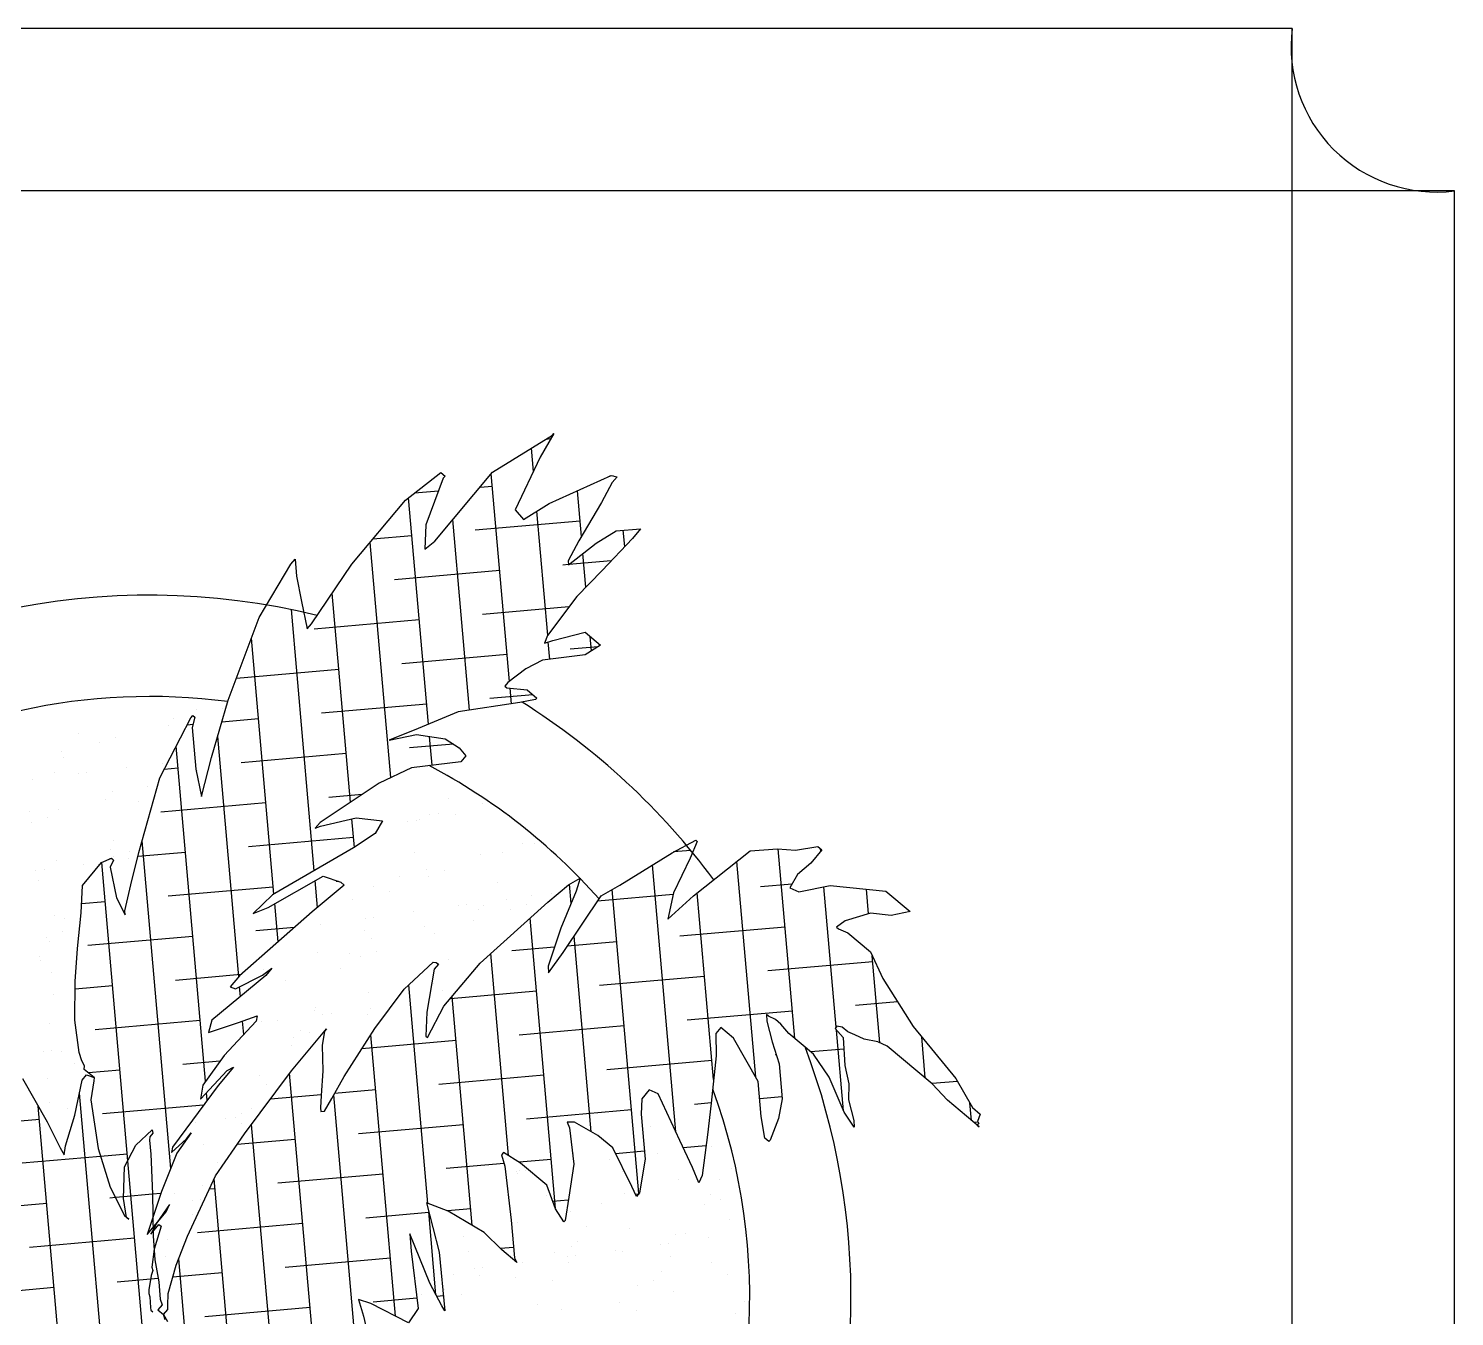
# Model space of a CAD drawing. Header units: inches. Extents: x 50.27 to 53.33, y 56.39 to 58.73.
# Drawn here: x 51.9756 to 52.305, y 57.2917 to 57.5891 of the extents above; entities that cross this region are included whole.
import ezdxf

# ---------------------------------------------------------------- set-up
doc = ezdxf.new("R2010")
doc.units = ezdxf.units.IN
doc.header["$MEASUREMENT"] = 0

msp = doc.modelspace()

# ---------------------------------------------------------------- linework, layer by layer
for p, q in [((52.26753835489839, 57.58907714153409), (51.74253835487511, 57.58907714153409)), ((52.26753835489839, 56.98907714155737), (52.26753835489839, 57.58907714153409)), ((52.30503835487511, 57.55157714155737), (51.70503835489839, 57.55157714155737)), ((52.3050383548169, 57.02657714153409), (52.30503835487511, 57.55157714155737))]:
    msp.add_line(p, q)
at = {"color": 252}
for p, q in [((52.08280808961686, 57.48661235919471), (52.09665647392129, 57.49519690146369)), ((52.0969407261004, 57.49553566249156), (52.09378837462219, 57.49009892752096)), ((52.09622877551132, 57.49430778968238), (52.09505676861662, 57.49420525236545)), ((52.09665647392129, 57.49519690146369), (52.0969407261004, 57.49553566249156)), ((52.09378837462219, 57.49009892752096), (52.08800264095521, 57.47792408117752)), ((52.09222237747869, 57.48680361949377), (52.09175394319485, 57.49215784785852)), ((52.06266958123391, 57.480130805583), (52.07086173922985, 57.48653414831395)), ((52.06944823742967, 57.47069059069187), (52.08280808961686, 57.48661235919471)), ((52.07086173922985, 57.48653414831395), (52.07180708671044, 57.48574091341968)), ((52.07138070847074, 57.48523277185362), (52.06737074095511, 57.47445426759325)), ((52.07180708671044, 57.48574091341968), (52.07138070847074, 57.48523277185362)), ((52.08273813801949, 57.48334026842204), (52.07985051586039, 57.48308763421855)), ((52.0866791607281, 57.43829417273352), (52.08248550199278, 57.4862279114179)), ((52.09588172961378, 57.47939464176474), (52.11017721005905, 57.4858722030485)), ((52.11041192701416, 57.48423206555103), (52.1079702060614, 57.47964223318374)), ((52.110621897188, 57.48577978124578), (52.1098180311719, 57.48570945208238)), ((52.11017721005905, 57.4858722030485), (52.1115489357307, 57.48558710966236)), ((52.1115489357307, 57.48558710966236), (52.11041192701416, 57.48423206555103)), ((52.05030461175124, 57.46539470071124), (52.06266958123391, 57.480130805583)), ((52.0679672485943, 57.42843489881662), (52.06339484566652, 57.48069770343025)), ((52.07027083844173, 57.48224952104417), (52.0647637721182, 57.48176771517157)), ((52.10332527430469, 57.47176563220532), (52.10239944194765, 57.48234794447009)), ((52.08800264095521, 57.47792408117752), (52.08996358888626, 57.47570138729574)), ((52.08996358888626, 57.47570138729574), (52.09588172961378, 57.47939464176474)), ((52.0955306061677, 57.44899039254912), (52.09302647013362, 57.47761279839185)), ((52.1079702060614, 57.47964223318374), (52.10273225874494, 57.47076003143789)), ((52.06737074095511, 57.47445426759325), (52.0671279245876, 57.46888526135618)), ((52.07747265029698, 57.43165636434182), (52.07362237831006, 57.47566517453194)), ((52.10301370312399, 57.47532690709923), (52.07873145735803, 57.47320248586968)), ((52.11132197782231, 57.47307749461899), (52.11695262649769, 57.47354833069656)), ((52.11331443971449, 57.46945765325663), (52.11298557405885, 57.47321660490124)), ((52.11695262649769, 57.47354833069656), (52.11510498742027, 57.47134638394269)), ((52.05925978765535, 57.4160929286285), (52.05450815604451, 57.47040432646295)), ((52.06416210989829, 57.47192783313201), (52.05512294490319, 57.47113700866723)), ((52.0671279245876, 57.46888526135618), (52.06944823742967, 57.47069059069187)), ((52.10273225874494, 57.47076003143789), (52.10029053779212, 57.4661701990706)), ((52.10033683320108, 57.46526544018363), (52.10675322505509, 57.47027244072498)), ((52.10675322505509, 57.47027244072498), (52.11132197782231, 57.47307749461899)), ((52.11510498742027, 57.47134638394269), (52.1080945137096, 57.4639514975747)), ((52.104346151225, 57.4600969556121), (52.10366663717787, 57.46786383671142)), ((52.02888210898448, 57.45306323623433), (52.03620565209059, 57.46539090469739)), ((52.03620565209059, 57.46539090469739), (52.03720053474652, 57.46657656827054)), ((52.03720053474652, 57.46657656827054), (52.037479927319, 57.46258984308267)), ((52.04094500786633, 57.45160046403757), (52.05030461175124, 57.46539470071124)), ((52.08443767500299, 57.46391447180926), (52.06015542923703, 57.46179005057976)), ((52.10033479415927, 57.46530528951811), (52.09900702246262, 57.46518912454698)), ((52.10029053779212, 57.4661701990706), (52.10033683320108, 57.46526544018363)), ((52.11019581017234, 57.46616801663012), (52.10039460523006, 57.46531052230884)), ((52.1080945137096, 57.4639514975747), (52.10222104864812, 57.45791165547334)), ((52.037479927319, 57.46258984308267), (52.0386088367205, 57.45673574357536)), ((52.04996942375817, 57.41041356973906), (52.04574687811217, 57.45867748732425)), ((52.10222104864812, 57.45791165547334), (52.09544529194113, 57.44887663166585)), ((52.04156693428607, 57.3945857597337), (52.03629130177112, 57.45488651530988)), ((52.0386088367205, 57.45673574357536), (52.03995012526835, 57.45041480041581)), ((52.1004323797797, 57.45552658373757), (52.08043099434158, 57.45377668925696)), ((52.02171655034013, 57.43396433955181), (52.02888210898448, 57.45306323623433)), ((52.03995012526835, 57.45041480041581), (52.04094500786633, 57.45160046403757)), ((52.06586164688198, 57.45250203651929), (52.041579401116, 57.4503776152898)), ((52.03225027370405, 57.3892069733275), (52.02708308831598, 57.44826817257163)), ((52.09544529194113, 57.44887663166585), (52.09478095693129, 57.447124970185)), ((52.09478095693129, 57.447124970185), (52.09674514461943, 57.4477859337641)), ((52.09601892324289, 57.44340890283902), (52.09566770315612, 57.44742336680062)), ((52.09674514461943, 57.4477859337641), (52.10415155956201, 57.44965311182747)), ((52.10415155956201, 57.44965311182747), (52.10769661240843, 57.44667848102316)), ((52.1056361697529, 57.4453519763666), (52.10534767758185, 57.44864945697051)), ((52.08613721198671, 57.44448867519642), (52.06185496622066, 57.44236425396699)), ((52.10419299543165, 57.44442286656957), (52.09430342366662, 57.44319610139675)), ((52.10715086602073, 57.44632713170367), (52.10070655944628, 57.44576332793415)), ((52.10769661240843, 57.44667848102316), (52.10419299543165, 57.44442286656957)), ((52.04728561876109, 57.44108960122932), (52.02361277791738, 57.43901849602204)), ((52.09044530126957, 57.4412379500387), (52.08634922237354, 57.43803627873584)), ((52.09430342366662, 57.44319610139675), (52.09044530126957, 57.4412379500387)), ((52.08634922237354, 57.43803627873584), (52.08563859195471, 57.4371893761419)), ((52.08563859195471, 57.4371893761419), (52.0861112656707, 57.4367927586658)), ((52.01786942673763, 57.42074009322036), (52.02171655034013, 57.43396433955181)), ((52.09210884286944, 57.43522388178545), (52.08213053132525, 57.43435089264418)), ((52.0861112656707, 57.4367927586658), (52.09077098942493, 57.43634646581799)), ((52.08713262140557, 57.43311109347238), (52.08681642624194, 57.43672522073095)), ((52.09273193745332, 57.43412377205212), (52.08911177181707, 57.43340914071538)), ((52.09077098942493, 57.43634646581799), (52.09301618957446, 57.43446253312865)), ((52.09301618957446, 57.43446253312865), (52.09273193745332, 57.43412377205212)), ((52.01310125369696, 57.42993651275489), (52.01352763193668, 57.43044465432101)), ((52.01352763193668, 57.43044465432101), (52.0140003057013, 57.43004803690283)), ((52.01448655355469, 57.43181589570972), (52.01448655355469, 57.43181589570972)), ((52.02031698661827, 57.43198490936024), (52.02031698661827, 57.43198490936024)), ((52.06756118386565, 57.43307623990651), (52.04327893809969, 57.43095181867702)), ((52.07482115092049, 57.43125706569592), (52.06559105466533, 57.42745647579764)), ((52.08911177181707, 57.43340914071538), (52.07482115092049, 57.43125706569592)), ((52.00589425913438, 57.41606786127235), (52.01310125369696, 57.42993651275489)), ((52.00790970641037, 57.42802173525811), (52.00790970641037, 57.42802173525811)), ((52.00896336846631, 57.42967060138287), (52.00896336846631, 57.42967060138287)), ((52.01357869317317, 57.42835338394198), (52.0122166386771, 57.4282342196145)), ((52.0140003057013, 57.43004803690283), (52.01340622388392, 57.42766015124081)), ((52.01340622388392, 57.42766015124081), (52.01419972608127, 57.41804656348356)), ((52.02870959064009, 57.42967716593935), (52.02025414424614, 57.42893741023485)), ((52.06559105466533, 57.42745647579764), (52.05886969268244, 57.42472583672188)), ((51.98717680380926, 57.42621341754702), (51.98717680380926, 57.42621341754702)), ((51.99185368636986, 57.42427593933976), (51.99185368636986, 57.42427593933976)), ((51.99556366782232, 57.42546122485916), (51.99556366782232, 57.42546122485916)), ((51.99557318247778, 57.42544869195788), (51.99557318247778, 57.42544869195788)), ((52.02413222707045, 57.37012796680099), (52.01928002189845, 57.42558892570091)), ((52.05886969268244, 57.42472583672188), (52.06521097189258, 57.42604357529601)), ((52.07375492451743, 57.42383087858227), (52.06355450320433, 57.42293845735421)), ((52.06521097189258, 57.42604357529601), (52.07185722108568, 57.42508495223078)), ((52.06879612455651, 57.41896080321632), (52.0682143619056, 57.42561038074425)), ((52.07185722108568, 57.42508495223078), (52.07509568398362, 57.42294485440831)), ((51.98318190495607, 57.42208249396671), (51.98318190495607, 57.42208249396671)), ((51.98374023551426, 57.42081908585962), (51.98374023551426, 57.42081908585962)), ((52.01645712777915, 57.34598604898437), (52.00968719537147, 57.4233667304903)), ((52.01554101462921, 57.41172562032395), (52.01786942673763, 57.42074009322036)), ((52.04898515574473, 57.42166380461654), (52.02470290997877, 57.41953938338705)), ((52.07509568398362, 57.42294485440831), (52.07658395825669, 57.42111877795404)), ((52.07658395825669, 57.42111877795404), (52.07544694954018, 57.4197637338427)), ((51.9815399936181, 57.41736539788903), (51.9815399936181, 57.41736539788903)), ((51.98897335532121, 57.41730721839164), (51.98897335532121, 57.41730721839164)), ((51.99809861382533, 57.41850858146481), (51.99809861382533, 57.41850858146481)), ((52.00654472804368, 57.41934972674912), (52.00654472804368, 57.41934972674912)), ((52.01013356251914, 57.41826473064933), (52.00688834403257, 57.41798081082115)), ((52.01419972608127, 57.41804656348356), (52.01554101462921, 57.41172562032395)), ((52.01458480188865, 57.41771946393115), (52.01458480188865, 57.41771946393115)), ((52.0640195683454, 57.41838414644369), (52.05658757588566, 57.41480660482264)), ((52.07544694954018, 57.4197637338427), (52.0640195683454, 57.41838414644369)), ((51.97660012345131, 57.41567825151273), (51.97660012345131, 57.41567825151273)), ((51.98704003784155, 57.41705269231679), (51.98704003784155, 57.41705269231679)), ((52.00104901333202, 57.39877429392558), (52.00589425913438, 57.41606786127235)), ((52.00310815974871, 57.41395539506172), (52.00310815974871, 57.41395539506172)), ((52.05658757588566, 57.41480660482264), (52.04295157093162, 57.40575521902653)), ((51.99338367407353, 57.41103477400824), (51.99338367407353, 57.41103477400824)), ((51.9950107920875, 57.41279828865063), (51.9950107920875, 57.41279828865063)), ((52.05265745357266, 57.41219784562949), (52.04497847508327, 57.41152602206418)), ((52.07259032625797, 57.41122482331596), (52.07259032625797, 57.41122482331596)), ((51.97579841000325, 57.40835291689908), (51.97579841000325, 57.40835291689908)), ((51.98260351187963, 57.40883511454862), (51.98260351187963, 57.40883511454862)), ((52.00090791785252, 57.41050170709113), (52.00090791785252, 57.41050170709113)), ((52.03040912762364, 57.41025136932652), (52.00612688185768, 57.40812694809702)), ((52.06818541087875, 57.40751102430423), (52.06818541087875, 57.40751102430423)), ((52.07039008436178, 57.40777113534543), (52.07039008436178, 57.40777113534543)), ((52.07426486824895, 57.40746741391135), (52.07426486824895, 57.40746741391135)), ((52.0805314494668, 57.41007153470318), (52.0805314494668, 57.41007153470318)), ((51.97627399197708, 57.40564011196508), (51.97627399197708, 57.40564011196508)), ((51.97999348808506, 57.40681286458315), (51.97999348808506, 57.40681286458315)), ((52.04295157093162, 57.40575521902653), (52.04181456221508, 57.4044001749152)), ((52.04181456221508, 57.4044001749152), (52.04299786634991, 57.40485046003297)), ((52.04299786634991, 57.40485046003297), (52.05130333325752, 57.40682916207967)), ((52.04528057651257, 57.40562234515338), (52.04528057651257, 57.40562234515338)), ((52.05088215087392, 57.39998105106773), (52.05030385137394, 57.40659104459988)), ((52.05130333325752, 57.40682916207967), (52.05733478271344, 57.40609777611687)), ((52.05733478271344, 57.40609777611687), (52.05567556506625, 57.40316045084975)), ((52.06320629226519, 57.40601152476333), (52.06320629226519, 57.40601152476333)), ((52.0651396097449, 57.40626605083818), (52.0651396097449, 57.40626605083818)), ((52.06599822669887, 57.40648291730301), (52.06599822669887, 57.40648291730301)), ((51.99516633423772, 57.40148922610112), (51.99516633423772, 57.40148922610112)), ((52.00843064130277, 57.32586050507163), (52.00181295929008, 57.40150095659945)), ((52.0506846927282, 57.40223800800371), (52.02640244696224, 57.40011358677421)), ((52.05567556506625, 57.40316045084975), (52.05068043416594, 57.39984725539895)), ((52.08975800859619, 57.40090744454747), (52.08975800859619, 57.40090744454747)), ((52.09236033659823, 57.40078732938699), (52.09236033659823, 57.40078732938699)), ((52.12424923117797, 57.3987300509248), (52.12971703594957, 57.40164662896674)), ((52.13007154125381, 57.40134916596864), (52.12845861913155, 57.39750708171729)), ((52.12971703594957, 57.40164662896674), (52.13007154125381, 57.40134916596864)), ((51.99245929430325, 57.39645683080241), (51.99470773412185, 57.39745655535134)), ((51.99443239901103, 57.39955090923249), (51.99443239901103, 57.39955090923249)), ((51.99470773412185, 57.39745655535134), (51.99518040788647, 57.39705993793322)), ((51.99528561138789, 57.39791088393847), (51.99528561138789, 57.39791088393847)), ((51.99871082114308, 57.39752053490704), (51.99871082114308, 57.39752053490704)), ((51.99900510749583, 57.39908363655653), (51.99900510749583, 57.39908363655653)), ((51.99924281011491, 57.39134210202039), (52.00104901333202, 57.39877429392558)), ((52.00064413862279, 57.3977750609819), (52.00064413862279, 57.3977750609819)), ((52.01183309950264, 57.39883893403655), (52.00083079282433, 57.39787635692952)), ((52.05068043416594, 57.39984725539895), (52.03193274955478, 57.38902365715299)), ((52.06464850074698, 57.39875865435542), (52.06464850074698, 57.39875865435542)), ((52.08001429801024, 57.39822681898809), (52.08001429801024, 57.39822681898809)), ((52.08500984610967, 57.39875368927639), (52.08500984610967, 57.39875368927639)), ((52.11215265552192, 57.39127331589654), (52.12424923117797, 57.3987300509248)), ((52.12845861913155, 57.39750708171729), (52.12457005976606, 57.38951308065302)), ((52.12859595904089, 57.39926711715097), (52.12460081152781, 57.39891758703445)), ((52.12920582580409, 57.38879825294421), (52.14232286173049, 57.39915101521925)), ((52.14232286173049, 57.39915101521925), (52.14859226784995, 57.39966314916191)), ((52.14859226784995, 57.39966314916191), (52.15275536027866, 57.39934493893858)), ((52.15261291027144, 57.35588019180736), (52.14878367787233, 57.39964851840861)), ((52.15275536027866, 57.39934493893858), (52.15791333530535, 57.40021239233701)), ((52.15885868272795, 57.39941915749134), (52.15630041323169, 57.39637030814359)), ((52.15791333530535, 57.40021239233701), (52.15885868272795, 57.39941915749134)), ((52.15861626377932, 57.39913025136579), (52.15856977900972, 57.39966157471375)), ((51.97721233076908, 57.39469020495491), (51.97721233076908, 57.39469020495491)), ((51.9791456482487, 57.39494473102977), (51.9791456482487, 57.39494473102977)), ((51.98208636042298, 57.39699039883348), (51.98208636042298, 57.39699039883348)), ((51.98805338567158, 57.39120603474933), (51.99245929430325, 57.39645683080241)), ((51.9882709067528, 57.39614609410293), (51.9882709067528, 57.39614609410293)), ((51.99172976594275, 57.39609489441372), (51.99172976594275, 57.39609489441372)), ((51.99848849211648, 57.32763108612667), (51.99246673043237, 57.39646013713102)), ((51.99483281386779, 57.39735160176681), (51.99438322244009, 57.39731226761367)), ((51.99518040788647, 57.39705993793322), (51.99439790448361, 57.39540743071714)), ((51.99439790448361, 57.39540743071714), (51.99592761461696, 57.38835110911154)), ((52.06763253514387, 57.3948480880957), (52.06763253514387, 57.3948480880957)), ((52.07161966012117, 57.39453177985129), (52.07161966012117, 57.39453177985129)), ((52.1251423299768, 57.33426424892716), (52.11974520929601, 57.39595362059279)), ((52.14360925376172, 57.34692375248468), (52.13925200708999, 57.39672730983872)), ((52.15630041323169, 57.39637030814359), (52.15326946996154, 57.3937180763206)), ((51.97780397968066, 57.39239894663356), (51.97780397968066, 57.39239894663356)), ((51.98773869636875, 57.38483142394804), (51.98805338567158, 57.39120603474933)), ((51.99781668961259, 57.38532281066554), (51.99924281011491, 57.39134210202039)), ((52.03091228938172, 57.38612763002206), (52.04362366492094, 57.39335712812178)), ((52.0485181057276, 57.39127069789239), (52.04110683122704, 57.38507803367142)), ((52.04231074274256, 57.38608399017275), (52.04176681948866, 57.39230106141352)), ((52.04362366492094, 57.39335712812178), (52.04769092670739, 57.39196477836666)), ((52.04716962520112, 57.39214323602752), (52.04667801206676, 57.39210022545146)), ((52.04769092670739, 57.39196477836666), (52.0485181057276, 57.39127069789239)), ((52.05522525493603, 57.39088491399352), (52.05522525493603, 57.39088491399352)), ((52.06121193245198, 57.39336432266802), (52.06121193245198, 57.39336432266802)), ((52.06790016401325, 57.39335902723323), (52.06790016401325, 57.39335902723323)), ((52.08401642498137, 57.39189496355752), (52.08401642498137, 57.39189496355752)), ((52.09554172172534, 57.38731591158998), (52.10034843119547, 57.39136448555402)), ((52.10034843119547, 57.39136448555402), (52.10302324930248, 57.39287235172705)), ((52.10094901719521, 57.38705767110704), (52.10056170135169, 57.39148471145521)), ((52.10302324930248, 57.39287235172705), (52.10212095764766, 57.38987717012756)), ((52.10786815488518, 57.38880702297237), (52.11215265552192, 57.39127331589654)), ((52.15199926104515, 57.39152739734939), (52.14465676362235, 57.39088501206285)), ((52.15326946996154, 57.3937180763206), (52.15146812624445, 57.39061137062177)), ((52.1535488624761, 57.38973135118133), (52.16078919369983, 57.39116061379681)), ((52.16217176114282, 57.35849073053893), (52.1593385697619, 57.39087425620667)), ((52.16078919369983, 57.39116061379681), (52.17363297619301, 57.38990852001277)), ((51.99592761461696, 57.38835110911154), (51.99786298513749, 57.38441805168131)), ((52.03210866460719, 57.39082557271374), (52.00782641884123, 57.38870115148424)), ((52.03193274955478, 57.38902365715299), (52.0274805453403, 57.38467762013281)), ((52.05041853230605, 57.38784708992839), (52.05041853230605, 57.38784708992839)), ((52.05901169055585, 57.38991063469737), (52.05901169055585, 57.38991063469737)), ((52.08593565155053, 57.38793525650166), (52.08593565155053, 57.38793525650166)), ((52.09184318514164, 57.3889426136719), (52.09184318514164, 57.3889426136719)), ((52.09637556594086, 57.38930969730572), (52.09637556594086, 57.38930969730572)), ((52.10212095764766, 57.38987717012756), (52.09856294588886, 57.38131717099103)), ((52.09907705551376, 57.37569030842158), (52.10786815488518, 57.38880702297237)), ((52.12448609594713, 57.3891203073056), (52.1070560856725, 57.3875953790014)), ((52.11660126131014, 57.320020406363), (52.11045303448219, 57.39029496057552)), ((52.12457005976606, 57.38951308065302), (52.12326210772403, 57.38339463487816)), ((52.12326210772403, 57.38339463487816), (52.12920582580409, 57.38879825294421)), ((52.13386893678833, 57.34638738079033), (52.13009693403473, 57.38950156955079)), ((52.15146812624445, 57.39061137062177), (52.1535488624761, 57.38973135118133)), ((52.16967154983399, 57.38463645768448), (52.16917225890762, 57.39034337908683)), ((52.17363297619301, 57.38990852001277), (52.17930506073799, 57.38514911083243)), ((51.98153348468819, 57.38432746262495), (51.98153348468819, 57.38432746262495)), ((51.98687784058356, 57.37660599709071), (51.98773869636875, 57.38483142394804)), ((51.99325707138158, 57.38742649874658), (51.98784342356231, 57.38695286593403)), ((51.99786298513749, 57.38441805168131), (51.99781668961259, 57.38532281066554)), ((52.04110683122704, 57.38507803367142), (52.0242945170879, 57.37032137793719)), ((52.0274805453403, 57.38467762013281), (52.03091228938172, 57.38612763002206)), ((52.03321735272246, 57.37815320956625), (52.03244349101999, 57.38699848930091)), ((52.06443716117653, 57.38510492654959), (52.06443716117653, 57.38510492654959)), ((52.07487707556677, 57.38647936735359), (52.07487707556677, 57.38647936735359)), ((52.07681039304649, 57.38673389342844), (52.07681039304649, 57.38673389342844)), ((52.07946142227541, 57.38556388277956), (52.07946142227541, 57.38556388277956)), ((52.07993666942784, 57.37327807594116), (52.09554172172534, 57.38731591158998)), ((52.0805798566864, 57.38650063187012), (52.0805798566864, 57.38650063187012)), ((52.08691178342417, 57.38562979920661), (52.08691178342417, 57.38562979920661)), ((52.09063127953206, 57.38680255182467), (52.09063127953206, 57.38680255182467)), ((52.17012611940112, 57.38476924814691), (52.16425751395562, 57.38305489215466)), ((52.17490401166438, 57.38422380093712), (52.17012611940112, 57.38476924814691)), ((52.17930506073799, 57.38514911083243), (52.17490401166438, 57.38422380093712)), ((51.98378794043174, 57.38362872545312), (51.98378794043174, 57.38362872545312)), ((52.03699103678099, 57.38146548151397), (52.02810198394565, 57.38068779016143)), ((52.04293867080244, 57.38227459659745), (52.04293867080244, 57.38227459659745)), ((52.05337858519275, 57.38364903740151), (52.05337858519275, 57.38364903740151)), ((52.05531190267246, 57.38390356347637), (52.05531190267246, 57.38390356347637)), ((52.06705414206743, 57.3816007086775), (52.06705414206743, 57.3816007086775)), ((52.07837961479024, 57.38304694389953), (52.07837961479024, 57.38304694389953)), ((52.09732624112138, 57.31659748696646), (52.09146039032038, 57.38364446842243)), ((52.09856294588886, 57.38131717099103), (52.09561973389725, 57.37252993502315)), ((52.15036298126739, 57.38159699800244), (52.12608073550143, 57.37947257677294)), ((52.16425751395562, 57.38305489215466), (52.16222145334137, 57.38158832390471)), ((52.16222145334137, 57.38158832390471), (52.16269412699936, 57.38119170647727)), ((52.16269412699936, 57.38119170647727), (52.16489303169129, 57.38021253261687)), ((51.97970591699527, 57.37927505656384), (51.97970591699527, 57.37927505656384)), ((51.98035137213677, 57.37823439376572), (51.98035137213677, 57.37823439376572)), ((51.98342541310313, 57.3804478091819), (51.98342541310313, 57.3804478091819)), ((52.01353263648605, 57.37941313742377), (51.98925039072009, 57.37728871619427)), ((52.05327010694106, 57.38089815370748), (52.05327010694106, 57.38089815370748)), ((52.05470810347944, 57.37904019827843), (52.05470810347944, 57.37904019827843)), ((52.06943015171694, 57.38011786190165), (52.06943015171694, 57.38011786190165)), ((52.11151138804183, 57.37819792403528), (52.10008787499081, 57.37719849614567)), ((52.10556182791325, 57.33433300333641), (52.1016125559436, 57.37947338850788)), ((52.16489303169129, 57.38021253261687), (52.17009244257829, 57.37584974086403)), ((51.9781511302406, 57.37478070579513), (51.9781511302406, 57.37478070579513)), ((51.98632519456851, 57.36898786632602), (51.98687784058356, 57.37660599709071)), ((52.04232634061316, 57.37566146738604), (52.04232634061316, 57.37566146738604)), ((52.04983353864606, 57.37550382202002), (52.04983353864606, 57.37550382202002)), ((52.05232046962053, 57.37472319985861), (52.05232046962053, 57.37472319985861)), ((52.05603996572842, 57.37589595247667), (52.05603996572842, 57.37589595247667)), ((52.08647192675892, 57.32879416369431), (52.08238722472592, 57.37548252157339)), ((52.09709574993809, 57.37693671912368), (52.0872291422759, 57.37607350280584)), ((52.09573628249871, 57.37098895195501), (52.09907705551376, 57.37569030842158)), ((52.17009244257829, 57.37584974086403), (52.17297154062325, 57.36968161977543)), ((52.17227596542767, 57.35486785123052), (52.1705205251256, 57.37493262569726)), ((51.97844319968041, 57.37378360674111), (51.97844319968041, 57.37378360674111)), ((51.98095509161169, 57.37108008320675), (51.98095509161169, 57.37108008320675)), ((52.02964091375802, 57.37045345284096), (52.03181910043281, 57.37208940162915)), ((52.02991906040529, 57.37169829328403), (52.02991906040529, 57.37169829328403)), ((52.03181910043281, 57.37208940162915), (52.03039783953716, 57.37039559649)), ((52.03103700321552, 57.37115732765872), (52.03051758341439, 57.37111188431456)), ((52.04763329674986, 57.37205013404943), (52.04763329674986, 57.37205013404943)), ((52.06237714850025, 57.36723024907732), (52.06903149711508, 57.37348076964)), ((52.06926621411884, 57.37184063220045), (52.06762285492147, 57.36196269823361)), ((52.06903149711508, 57.37348076964), (52.06978842301015, 57.37342291319172)), ((52.07026109671682, 57.3730262958222), (52.06926621411884, 57.37184063220045)), ((52.06978842301015, 57.37342291319172), (52.07026109671682, 57.3730262958222)), ((52.07155123028841, 57.36328462549849), (52.07993666942784, 57.37327807594116)), ((52.07263803117544, 57.37403446290952), (52.07263803117544, 57.37403446290952)), ((52.07888302919892, 57.37231650336136), (52.07888302919892, 57.37231650336136)), ((52.09561973389725, 57.37252993502315), (52.09573628249871, 57.37098895195501)), ((52.170638546372, 57.37358363667957), (52.14635630060604, 57.37145921545013)), ((51.98629151774563, 57.36006835904303), (51.98632519456851, 57.36898786632602)), ((51.99495660836524, 57.3680007021338), (51.98631861404544, 57.36724497555517)), ((52.02460588896929, 57.37059467806839), (52.00952595582487, 57.36927535487152)), ((52.03039783953716, 57.37039559649), (52.01791956121014, 57.36008413214731)), ((52.0242945170879, 57.37032137793719), (52.02216262583136, 57.3677806701555)), ((52.02339222543307, 57.36732619633776), (52.02964091375802, 57.37045345284096)), ((52.02453283219131, 57.36554902931695), (52.02433602582198, 57.36779853641147)), ((52.0348388379133, 57.36921126255365), (52.0348388379133, 57.36921126255365)), ((52.06786234738874, 57.31776522093807), (52.06344681386366, 57.36823500007384)), ((52.06920146288047, 57.36864013122212), (52.06920146288047, 57.36864013122212)), ((52.07505158513914, 57.36816672444999), (52.07505158513914, 57.36816672444999)), ((52.13178695314645, 57.37018456271241), (52.10750470738049, 57.36806014148303)), ((52.17297154062325, 57.36968161977543), (52.17998491387135, 57.35860126750279)), ((51.98123590469876, 57.36603389123226), (51.98123590469876, 57.36603389123226)), ((52.02216262583136, 57.3677806701555), (52.02339222543307, 57.36732619633776)), ((52.05415522774456, 57.36637726206996), (52.05415522774456, 57.36637726206996)), ((52.0556013918999, 57.3581952252791), (52.06237714850025, 57.36723024907732)), ((52.07133208903124, 57.36699397183199), (52.07133208903124, 57.36699397183199)), ((52.09293535992086, 57.36678548874531), (52.0730273087438, 57.36504375995437)), ((52.07809518395882, 57.31267206788144), (52.07346737119622, 57.36556820980573)), ((52.04174794753666, 57.36241408796789), (52.04174794753666, 57.36241408796789)), ((52.04189171313504, 57.36303765305948), (52.04189171313504, 57.36303765305948)), ((52.04355087812021, 57.36128655003969), (52.04355087812021, 57.36128655003969)), ((52.04548419559993, 57.36154107611455), (52.04548419559993, 57.36154107611455)), ((52.05385045732405, 57.36148203452703), (52.05385045732405, 57.36148203452703)), ((52.054609454104, 57.36274243918766), (52.054609454104, 57.36274243918766)), ((52.06762285492147, 57.36196269823361), (52.06738003860261, 57.35639369205452)), ((52.06773454385828, 57.35609622899838), (52.07155123028841, 57.36328462549849)), ((52.15206251825097, 57.36217120138966), (52.12778027248501, 57.36004678016016)), ((52.14606537488768, 57.36137418613939), (52.14618192348914, 57.35983320307125)), ((52.14653804854572, 57.36097756871189), (52.14606537488768, 57.36137418613939)), ((52.1763787564833, 57.36429859657451), (52.1666318657106, 57.36344585412732)), ((51.9804379401551, 57.35923536749172), (51.9804379401551, 57.35923536749172)), ((51.98727668113034, 57.35260305023345), (51.98629151774563, 57.36006835904303)), ((52.0152321734698, 57.35998734081099), (51.99094992770384, 57.35786291958149)), ((52.01791956121014, 57.36008413214731), (52.01715939555797, 57.35725833113472)), ((52.01715939555797, 57.35725833113472), (52.02409313674531, 57.35952212650963)), ((52.02818597599085, 57.35984014036089), (52.02074912407974, 57.35193711259146)), ((52.02409313674531, 57.35952212650963), (52.02842393274236, 57.3610836604889)), ((52.02530056056014, 57.3567738539069), (52.02503054692119, 57.3598601239224)), ((52.02842393274236, 57.3610836604889), (52.02818597599085, 57.35984014036089)), ((52.02940190894867, 57.35985357756906), (52.02940190894867, 57.35985357756906)), ((52.03311096372997, 57.35991210923558), (52.03311096372997, 57.35991210923558)), ((52.03631078038975, 57.34840446858388), (52.04441196735004, 57.35805915799872)), ((52.04441196735004, 57.35805915799872), (52.04398558911032, 57.35755101643267)), ((52.04851580539014, 57.3471110768767), (52.0556013918999, 57.3581952252791)), ((52.11321092502541, 57.3587721274225), (52.08892867925945, 57.356647706193)), ((52.1355114681221, 57.35839575937914), (52.13437445940559, 57.3570407152678)), ((52.13846567885025, 57.35591690042227), (52.1355114681221, 57.35839575937914)), ((52.14618192348914, 57.35983320307125), (52.14740666348425, 57.35505324303776)), ((52.14812215345174, 57.36022563189599), (52.14653804854572, 57.36097756871189)), ((52.14942200613933, 57.35913493388759), (52.14812215345174, 57.36022563189599)), ((52.15126478566808, 57.35701139437722), (52.14942200613933, 57.35913493388759)), ((52.1623376616165, 57.35868844472574), (52.16191128337681, 57.35818030315963)), ((52.16191128337681, 57.35818030315963), (52.16375406295418, 57.35605676370719)), ((52.16359121888584, 57.35850250571096), (52.1623376616165, 57.35868844472574)), ((52.16489107161274, 57.35741180786718), (52.16359121888584, 57.35850250571096)), ((52.17998491387135, 57.35860126750279), (52.18983594925555, 57.3465830392349)), ((52.0367407752276, 57.35608737248393), (52.0367407752276, 57.35608737248393)), ((52.03845514484007, 57.35764332137208), (52.03845514484007, 57.35764332137208)), ((52.04046027133549, 57.35726012510199), (52.04046027133549, 57.35726012510199)), ((52.04398558911032, 57.35755101643267), (52.04343780271117, 57.35425837177704)), ((52.07435933179985, 57.35537305345534), (52.05257919939558, 57.35346753877988)), ((52.06035288573432, 57.29173005626834), (52.05466596059213, 57.35673190808504)), ((52.06738003860261, 57.35639369205452), (52.06773454385828, 57.35609622899838)), ((52.13437445940559, 57.3570407152678), (52.13441589527525, 57.35181047001001)), ((52.14417919937145, 57.34592724599347), (52.13846567885025, 57.35591690042227)), ((52.14740666348425, 57.35505324303776), (52.14898590873497, 57.34997581994818)), ((52.15693687037762, 57.35225198515761), (52.15126478566808, 57.35701139437722)), ((52.16386590684436, 57.33912655656187), (52.16223117043802, 57.35781167918739)), ((52.16375406295418, 57.35605676370719), (52.16419629965301, 57.349624296467)), ((52.16647517653746, 57.35665987083806), (52.16489107161274, 57.35741180786718)), ((52.16867408122005, 57.35568069708424), (52.16647517653746, 57.35665987083806)), ((52.17179599552588, 57.35508158222339), (52.16867408122005, 57.35568069708424)), ((52.17399490021776, 57.35410240836299), (52.17179599552588, 57.35508158222339)), ((52.18277471269369, 57.34673532501174), (52.18194588296114, 57.35620889220488)), ((51.97905540699819, 57.35279556018335), (51.97905540699819, 57.35279556018335)), ((51.98098872447787, 57.35305008625821), (51.98098872447787, 57.35305008625821)), ((51.98313784201324, 57.35291000116248), (51.98313784201324, 57.35291000116248)), ((51.98685733812113, 57.3540827537806), (51.98685733812113, 57.3540827537806)), ((51.98786590349638, 57.35066544974708), (51.98727668113034, 57.35260305023345)), ((52.02074912407974, 57.35193711259146), (52.01582100649884, 57.34510403559577)), ((52.03625490294388, 57.35418963340143), (52.03625490294388, 57.35418963340143)), ((52.04343780271117, 57.35425837177704), (52.04354949165733, 57.34839190243528)), ((52.13441589527525, 57.35181047001001), (52.133315462919, 57.34089969454104)), ((52.14833824326936, 57.35205812613285), (52.14805583758957, 57.35203341883735)), ((52.16393515819124, 57.35342267937446), (52.15633420015601, 57.35275768171445)), ((52.16052659884141, 57.34693076666289), (52.15693687037762, 57.35225198515761)), ((52.18439372204969, 57.34537682480865), (52.17399490021776, 57.35410240836299)), ((51.98614066066907, 57.35005651434929), (51.98614066066907, 57.35005651434929)), ((51.98852699879782, 57.34953345382505), (51.98786590349638, 57.35066544974708)), ((51.98845512576511, 57.34872784914486), (51.98852699879782, 57.34953345382505)), ((51.9907003259726, 57.34684391640693), (51.98845512576511, 57.34872784914486)), ((51.99665614534879, 57.34857490552102), (51.9893945351007, 57.34793959694539)), ((52.01978354578497, 57.35059829087598), (52.01122549280842, 57.34984955825874)), ((52.01527322005106, 57.34181139088221), (52.02145489489195, 57.34845852896964)), ((52.02292245125452, 57.34924757517328), (52.01936929910232, 57.34501306225238)), ((52.02145489489195, 57.34845852896964), (52.02292245125452, 57.34924757517328)), ((52.02548362023953, 57.33382118582247), (52.03631078038975, 57.34840446858388)), ((52.04354949165733, 57.34839190243528), (52.04316454927792, 57.34265351571796)), ((52.13348649012991, 57.35075876609969), (52.10920424436389, 57.34863434487019)), ((52.14898590873497, 57.34997581994818), (52.14966286249555, 57.34190321521984)), ((52.16419629965301, 57.349624296467), (52.16509049205072, 57.34541033439919)), ((51.97416450486853, 57.3465757741254), (51.97987802538972, 57.33658611969659)), ((51.97988506442022, 57.34657243128314), (51.97988506442022, 57.34657243128314)), ((51.98624326220013, 57.33817239322897), (51.98797921229209, 57.34624080916009)), ((51.98797921229209, 57.34624080916009), (51.98897409494799, 57.34742647273319)), ((51.98897409494799, 57.34742647273319), (51.9907003259726, 57.34684391640693)), ((51.99062845293989, 57.34603831172674), (51.98998483600508, 57.34167152754864)), ((51.9907003259726, 57.34684391640693), (51.99062845293989, 57.34603831172674)), ((52.01936929910232, 57.34501306225238), (52.00882639108264, 57.33076854046087)), ((52.01582100649884, 57.34510403559577), (52.01527322005106, 57.34181139088221)), ((52.02884903321385, 57.34719064136047), (52.02884903321385, 57.34719064136047)), ((52.03051331932912, 57.34517715241148), (52.03051331932912, 57.34517715241148)), ((52.04115857749315, 57.28738459508983), (52.03587176400077, 57.34781314982192)), ((52.04564770613962, 57.34201310299196), (52.04851580539014, 57.3471110768767)), ((52.09463489690432, 57.34735969213247), (52.07035265113834, 57.34523527090303)), ((52.14485615296749, 57.33785464130435), (52.14417919937145, 57.34592724599347)), ((52.16399491909715, 57.33882504502074), (52.16052659884141, 57.34693076666289)), ((52.16509049205072, 57.34541033439919), (52.16501537926092, 57.3417210722582)), ((52.19020908836288, 57.34593410699475), (52.18434137530465, 57.34542074862136)), ((52.18786690196075, 57.34159658944012), (52.18439372204969, 57.34537682480865)), ((52.18983594925555, 57.3465830392349), (52.19368435238135, 57.33989021821029)), ((51.99239842848084, 57.28537212786395), (51.98733504763445, 57.34324683576753)), ((51.98998483600508, 57.34167152754864), (51.99165181259241, 57.33045910026564)), ((52.01644175300592, 57.34322746725846), (52.01644175300592, 57.34322746725846)), ((52.01684110106999, 57.34159721418681), (52.01668915690678, 57.3433339439193)), ((52.04317825453265, 57.34285781926187), (52.03150105791283, 57.34183619693587)), ((52.04316454927792, 57.34265351571796), (52.04304314116717, 57.33986901268636)), ((52.04398848858975, 57.33907577784075), (52.04564770613962, 57.34201310299196)), ((52.05131273470943, 57.28319075116198), (52.04609663359389, 57.34281105972897)), ((52.05578330367877, 57.34396061816531), (52.04627538335797, 57.34312878292357)), ((52.11727789314526, 57.34194529845715), (52.11708461194382, 57.33835519079409)), ((52.11898340610412, 57.3439778647215), (52.11727789314526, 57.34194529845715)), ((52.12106414239369, 57.34309784523245), (52.11898340610412, 57.3439778647215)), ((52.12606703249605, 57.33226128820965), (52.12106414239369, 57.34309784523245)), ((52.1496226076697, 57.34238325004165), (52.14451387330644, 57.34193629369989)), ((52.14966286249555, 57.34190321521984), (52.14887711933557, 57.33736705054284)), ((52.16501537926092, 57.3417210722582), (52.16624011930469, 57.33694111228269)), ((52.19519334461353, 57.33544901915602), (52.18786690196075, 57.34159658944012)), ((51.98266960806725, 57.28470434989057), (51.97781495991592, 57.34019323217134)), ((51.98039907705427, 57.34104403335934), (51.98039907705427, 57.34104403335934)), ((51.98408255367875, 57.331037664322), (51.98624326220013, 57.33817239322897)), ((51.98466782971673, 57.33966883583102), (51.98466782971673, 57.33966883583102)), ((52.01601521628331, 57.34048136134814), (51.99264946468722, 57.33843712296871)), ((52.02488057694282, 57.33862429772736), (52.02488057694282, 57.33862429772736)), ((52.02707675103414, 57.33978282072408), (52.02707675103414, 57.33978282072408)), ((52.04304314116717, 57.33986901268636), (52.0430894365854, 57.33896425369281)), ((52.0430894365854, 57.33896425369281), (52.04398848858975, 57.33907577784075)), ((52.11491046200905, 57.33934633080966), (52.09062821624306, 57.33722190958028)), ((52.11708461194382, 57.33835519079409), (52.11806653573603, 57.32800622448426)), ((52.13332124937978, 57.3409570659912), (52.12947980946862, 57.34062098354738)), ((52.133315462919, 57.34089969454104), (52.13240831165757, 57.33357902672586)), ((52.16635666791544, 57.33540012910797), (52.16399491909715, 57.33882504502074)), ((52.19341913298214, 57.33693774852699), (52.19306687420814, 57.34096408473781)), ((52.19368435238135, 57.33989021821029), (52.19545687883357, 57.33840290278383)), ((52.19545687883357, 57.33840290278383), (52.19479254383299, 57.33665124119639)), ((51.97808011722765, 57.33716247023105), (51.95379787146166, 57.33503804900155)), ((51.97987802538972, 57.33658611969659), (51.98289924954392, 57.33058737920422)), ((52.01415799815342, 57.3363482588006), (52.01415799815342, 57.3363482588006)), ((52.02116108083487, 57.33745154510925), (52.02116108083487, 57.33745154510925)), ((52.02328325665755, 57.33754962187376), (52.02328325665755, 57.33754962187376)), ((52.02487650913795, 57.33632913275349), (52.02487650913795, 57.33632913275349)), ((52.03139418896464, 57.28712336252985), (52.02711626775863, 57.33602022566131)), ((52.07605886878349, 57.3359472568425), (52.05177662301747, 57.33382283561306)), ((52.10168255995444, 57.33655843523039), (52.10002658205502, 57.33650476753073)), ((52.10002658205502, 57.33650476753073), (52.10054555123793, 57.33520339111905)), ((52.10054555123793, 57.33520339111905), (52.10157701014754, 57.32683332332519)), ((52.10711992755364, 57.33343916344094), (52.10168255995444, 57.33655843523039)), ((52.11936341007282, 57.33558288986794), (52.11936341007282, 57.33558288986794)), ((52.14567847243904, 57.33283507456579), (52.14485615296749, 57.33785464130435)), ((52.14887711933557, 57.33736705054284), (52.14690807199216, 57.33238060069007)), ((52.16624011930469, 57.33694111228269), (52.16635666791544, 57.33540012910797)), ((52.19490411216248, 57.33655762493615), (52.19396958868859, 57.33647586472634)), ((52.19514704919524, 57.33635377814957), (52.19472067089754, 57.33584563663211)), ((52.19472067089754, 57.33584563663211), (52.19519334461353, 57.33544901915602)), ((52.19479254383299, 57.33665124119639), (52.19514704919524, 57.33635377814957)), ((52.00035808016469, 57.33123558036928), (52.00409965390233, 57.33473471484419)), ((52.00357744502031, 57.33315243374633), (52.00350557202694, 57.33234682923072)), ((52.00350557202694, 57.33234682923072), (52.00385683758347, 57.3291657086651)), ((52.00428807543912, 57.33399933634021), (52.00357744502031, 57.33315243374633)), ((52.00409965390233, 57.33473471484419), (52.00428807543912, 57.33399933634021)), ((52.00858843437044, 57.32952502049741), (52.01204575593832, 57.33268539383786)), ((52.0131827646548, 57.33404043794926), (52.00984199163975, 57.32933908148269)), ((52.01204575593832, 57.33268539383786), (52.0131827646548, 57.33404043794926)), ((52.01877811671577, 57.3241499379404), (52.02548362023953, 57.33382118582247)), ((52.03720727555785, 57.3325481828754), (52.023786915523, 57.33137405351189)), ((52.11054681193977, 57.33056368705664), (52.10711992755364, 57.33343916344094)), ((52.12894613048306, 57.32609316716972), (52.12606703249605, 57.33226128820965)), ((52.13240831165757, 57.33357902672586), (52.13119133069054, 57.32420923443172)), ((52.14662381975506, 57.33204183971085), (52.14567847243904, 57.33283507456579)), ((52.14690807199216, 57.33238060069007), (52.14662381975506, 57.33204183971085)), ((51.9922206653273, 57.32861236446971), (51.97407343656636, 57.3270246876788)), ((51.98289924954392, 57.33058737920422), (51.9837727239825, 57.3289885397364)), ((51.9837727239825, 57.3289885397364), (51.98408255367875, 57.331037664322)), ((51.99165181259241, 57.33045910026564), (51.99440950252662, 57.32150647614546)), ((51.99835568233235, 57.32914910890824), (51.99222066532732, 57.32861236446976)), ((51.99775027543504, 57.32620783260276), (52.00035808016469, 57.33123558036928)), ((52.00385683758347, 57.3291657086651), (52.00417766607427, 57.31994873827736)), ((52.00984199163975, 57.32933908148269), (52.00626002221338, 57.32051054754308)), ((52.00882639108264, 57.33076854046087), (52.00858843437044, 57.32952502049741)), ((52.01592460154936, 57.33138275154332), (52.01592460154936, 57.33138275154332)), ((52.08530472331213, 57.32951906472951), (52.08487834507241, 57.32901092316351)), ((52.08487834507241, 57.32901092316351), (52.08565598886864, 57.3263379441639)), ((52.08927615444688, 57.32705257554923), (52.08530472331213, 57.32951906472951)), ((52.10147077627022, 57.32924044080548), (52.10147077627022, 57.32924044080548)), ((52.11496047977337, 57.32166473063612), (52.11054681193977, 57.33056368705664)), ((52.11789442811133, 57.32982015059994), (52.11120582196946, 57.32923497338774)), ((52.12094800145519, 57.32933878427244), (52.12094800145519, 57.32933878427244)), ((52.13208130610971, 57.33106134159564), (52.12684112641338, 57.33060288527733)), ((52.13332123332515, 57.33096775115129), (52.13332123332515, 57.33096775115129)), ((51.99748188165708, 57.31892846281724), (51.99775027543504, 57.32620783260276)), ((52.00235323482062, 57.28345687488203), (51.99848849211648, 57.32763108612667)), ((52.01913492552313, 57.32731665176354), (52.01913492552313, 57.32731665176354)), ((52.08546825794991, 57.32698322830927), (52.07205218812209, 57.32580947429025)), ((52.08565598886864, 57.3263379441639), (52.08708500885035, 57.31388199692682)), ((52.08839093509744, 57.32505256517229), (52.08839093509744, 57.32505256517229)), ((52.09633443388805, 57.32793389551975), (52.08890384226493, 57.32728380298946)), ((52.08906349606235, 57.32527726670341), (52.08906349606235, 57.32527726670341)), ((52.09530274436347, 57.32199570321555), (52.08927615444688, 57.32705257554923)), ((52.09032425257709, 57.32530709124714), (52.09032425257709, 57.32530709124714)), ((52.10157701014754, 57.32683332332519), (52.10038560669761, 57.31917389458877)), ((52.10988942547147, 57.32788289512442), (52.10988942547147, 57.32788289512442)), ((52.11278725287107, 57.32517046037745), (52.11278725287107, 57.32517046037745)), ((52.11806653573603, 57.32800622448426), (52.11673300622562, 57.3201774152096)), ((52.13040882723905, 57.32255672715766), (52.12894613048306, 57.32609316716972)), ((52.13802746485595, 57.32589547678069), (52.13802746485595, 57.32589547678069)), ((52.01232804803885, 57.31022343011611), (52.01877811671577, 57.3241499379404)), ((52.01569835722816, 57.32192232007608), (52.01569835722816, 57.32192232007608)), ((52.02228419388419, 57.27938237863205), (52.01843277473739, 57.32340430091992)), ((52.05748284066246, 57.32453482155259), (52.03320059489647, 57.32241040032309)), ((52.08861709203242, 57.32458608001784), (52.08861709203242, 57.32458608001784)), ((52.09735466343679, 57.31652166265914), (52.09530274436347, 57.32199570321555)), ((52.11602237574877, 57.31933051266438), (52.11496047977337, 57.32166473063612)), ((52.12568142626796, 57.32333496638179), (52.12568142626796, 57.32333496638179)), ((52.13119133069054, 57.32420923443172), (52.13040882723905, 57.32255672715766)), ((52.13529476601227, 57.32332486738252), (52.13529476601227, 57.32332486738252)), ((51.99562639592548, 57.31912308387209), (51.99434900167091, 57.31901132635593)), ((51.99440950252662, 57.32150647614546), (51.99776127427822, 57.31494173768746)), ((51.99749508534788, 57.31928657301214), (51.99562639592548, 57.31912308387209)), ((51.99823394799421, 57.31454512021131), (51.99748188165708, 57.31892846281724)), ((52.00417890671784, 57.31987133161104), (51.99749508534794, 57.31928657301219)), ((52.00626002221338, 57.32051054754308), (52.00296068517454, 57.31057894582793)), ((52.00417766607427, 57.31994873827736), (52.00433241078821, 57.31029385249045)), ((52.0061036109789, 57.32003972141459), (52.00417890671784, 57.31987133161104)), ((52.00930088254995, 57.31998847035268), (52.00930088254995, 57.31998847035268)), ((52.01349811533197, 57.31846863210555), (52.01349811533197, 57.31846863210555)), ((52.01537172581448, 57.31871981533479), (52.01537172581448, 57.31871981533479)), ((52.0186312474369, 57.32113574758543), (52.01732933932715, 57.32102184538482)), ((52.09530562116385, 57.31965852307255), (52.09530562116385, 57.31965852307255)), ((52.10027604883325, 57.3184914987273), (52.0967324895276, 57.31818147745955)), ((52.10038560669761, 57.31917389458877), (52.09952799061159, 57.31383212524102)), ((52.11329966340168, 57.31995623548929), (52.11329966340168, 57.31995623548929)), ((52.11651012753734, 57.31991179657669), (52.11578672672306, 57.31984850720633)), ((52.11673300622562, 57.3201774152096), (52.11602237574877, 57.31933051266438)), ((52.1330945241161, 57.31987117941193), (52.1330945241161, 57.31987117941193)), ((52.13551836838977, 57.31861398496889), (52.13551836838977, 57.31861398496889)), ((51.97977965421131, 57.31773667361827), (51.95549740844532, 57.31561225238877)), ((52.00296068517454, 57.31057894582793), (52.00736659386408, 57.31582974183235)), ((52.00814909726702, 57.31748224904842), (52.00523470249163, 57.31328903414791)), ((52.00736659386408, 57.31582974183235), (52.00814909726702, 57.31748224904842)), ((52.01345554958505, 57.31518713451194), (52.01345554958505, 57.31518713451194)), ((52.06807328133161, 57.31567412163676), (52.05347616000111, 57.31439703900023)), ((52.07253895309748, 57.31598518195611), (52.06750238612361, 57.31790223163793)), ((52.06750238612361, 57.31790223163793), (52.07042292013548, 57.30650386540739)), ((52.0697065855521, 57.29668548227156), (52.06803078398559, 57.3158399818262)), ((52.07775840576713, 57.31652146022972), (52.07236883363615, 57.316049933767)), ((52.08086027829032, 57.31102327534242), (52.07253895309748, 57.31598518195611)), ((52.09924373843248, 57.31349336421314), (52.09735466343679, 57.31652166265914)), ((52.10089238319378, 57.31599306138733), (52.10089238319378, 57.31599306138733)), ((52.10798501626684, 57.31772238921994), (52.10798501626684, 57.31772238921994)), ((52.13179887228188, 57.31744123235083), (52.13179887228188, 57.31744123235083)), ((51.99776127427822, 57.31494173768746), (51.9987066217588, 57.31414850279319)), ((51.9987066217588, 57.31414850279319), (51.99823394799421, 57.31454512021131)), ((52.00523470249163, 57.31328903414791), (52.00385973717883, 57.31069046997587)), ((52.00385973717883, 57.31069046997587), (52.00570737631421, 57.31289241668108)), ((52.00433029108095, 57.31398577143878), (52.00433029108095, 57.31398577143878)), ((52.00618004992359, 57.31249579919566), (52.00456550799106, 57.30721188635411)), ((52.00570737631421, 57.31289241668108), (52.00618004992359, 57.31249579919566)), ((52.03890681254148, 57.31312238626256), (52.0146245667755, 57.31099796503307)), ((52.08708500885035, 57.31388199692682), (52.08783221558085, 57.30517316810509)), ((52.08854634460579, 57.31343255098838), (52.08854634460579, 57.31343255098838)), ((52.09952799061159, 57.31383212524102), (52.09924373843248, 57.31349336421314)), ((52.10454844797189, 57.31232805753254), (52.10454844797189, 57.31232805753254)), ((52.11431724057465, 57.31192929504593), (52.11431724057465, 57.31192929504593)), ((52.13751031339936, 57.31405076106554), (52.13751031339936, 57.31405076106554)), ((52.00005521931601, 57.3097233122954), (51.97577297354999, 57.30759889106596)), ((52.00433241078821, 57.31029385249045), (52.00472835201077, 57.30476614429242)), ((52.00775653171721, 57.30945615111554), (52.00775653171721, 57.30945615111554)), ((52.0096946658015, 57.30348531868523), (52.01232804803885, 57.31022343011611)), ((52.06826221149817, 57.29936913659768), (52.06368569980009, 57.3107138351472)), ((52.06368569980009, 57.3107138351472), (52.06396509237257, 57.30672710995944)), ((52.0761645817395, 57.31005382009593), (52.0761645817395, 57.31005382009593)), ((52.08494825803587, 57.30701580298737), (52.08086027829032, 57.31102327534242)), ((52.10234820607567, 57.30887436956189), (52.10234820607567, 57.30887436956189)), ((52.12349352625267, 57.30860526378953), (52.12349352625267, 57.30860526378953)), ((52.12512855053308, 57.31067203017321), (52.12512855053308, 57.31067203017321)), ((52.12735294050125, 57.31085869842198), (52.12735294050125, 57.31085869842198)), ((52.1326187847568, 57.3098066268627), (52.1326187847568, 57.3098066268627)), ((52.00456550799106, 57.30721188635411), (52.00406401701022, 57.30301448270492)), ((52.00711137414572, 57.3055745524031), (52.00711137414572, 57.3055745524031)), ((52.06396509237257, 57.30672710995944), (52.06558253383315, 57.29353578426699)), ((52.07042292013548, 57.30650386540739), (52.07175610936832, 57.29297377862926)), ((52.07723869822644, 57.30672557936984), (52.07723869822644, 57.30672557936984)), ((52.08762422268632, 57.30759736395052), (52.08462287301677, 57.30733477987914)), ((52.08837514237334, 57.30414032654508), (52.08494825803587, 57.30701580298737)), ((52.09720755847826, 57.30653463300283), (52.09720755847826, 57.30653463300283)), ((52.10006171839896, 57.3055204077626), (52.10006171839896, 57.3055204077626)), ((52.10092705458615, 57.30770738562089), (52.10092705458615, 57.30770738562089)), ((52.10199503587864, 57.30577493383745), (52.10199503587864, 57.30577493383745)), ((52.11112029438272, 57.30697629691062), (52.11112029438272, 57.30697629691062)), ((52.11272127032527, 57.30670885607114), (52.11272127032527, 57.30670885607114)), ((52.12156020877296, 57.30835073771468), (52.12156020877296, 57.30835073771468)), ((52.12391637220628, 57.30546436673458), (52.12391637220628, 57.30546436673458)), ((52.00425243859573, 57.30227910425899), (52.00389631343248, 57.30113473860897)), ((52.00406401701022, 57.30301448270492), (52.00425243859573, 57.30227910425899)), ((52.00472835201077, 57.30476614429242), (52.00566883988472, 57.29964742318245)), ((52.00784216705952, 57.29695788576433), (52.0096946658015, 57.30348531868523)), ((52.01159675759666, 57.28967163023523), (52.01026135709677, 57.30493532779437)), ((52.05918237764598, 57.30510902493975), (52.03490013187997, 57.30298460371031)), ((52.0785632280249, 57.30269007781047), (52.0785632280249, 57.30269007781047)), ((52.08049654550459, 57.30294460388538), (52.08049654550459, 57.30294460388538)), ((52.08783221558085, 57.30517316810509), (52.08837514237334, 57.30414032654508)), ((52.08962180400869, 57.30414596695849), (52.08962180400869, 57.30414596695849)), ((52.10037523173719, 57.30414834567225), (52.10037523173719, 57.30414834567225)), ((52.12171613031012, 57.30201067876399), (52.12171613031012, 57.30201067876399)), ((52.13332885998554, 57.30420006701931), (52.13332885998554, 57.30420006701931)), ((52.00552783480578, 57.30041486069459), (51.99604853865449, 57.2995855297431)), ((52.00389631343248, 57.30113473860897), (52.00334852703338, 57.29784209395334)), ((52.00566883988472, 57.29964742318245), (52.0059482324572, 57.29566069799463)), ((52.02033078442037, 57.30170995097259), (52.0089071707925, 57.30071051428368)), ((52.07109501417347, 57.29410577456062), (52.06826221149817, 57.29936913659768)), ((52.07380212993147, 57.30133124768244), (52.07380212993147, 57.30133124768244)), ((52.07972592677103, 57.30102269569792), (52.07972592677103, 57.30102269569792)), ((52.08799346887096, 57.3007696147798), (52.08799346887096, 57.3007696147798)), ((52.09660662246085, 57.29986188857194), (52.09660662246085, 57.29986188857194)), ((52.11621917788909, 57.29880540497615), (52.11621917788909, 57.29880540497615)), ((52.11993867399707, 57.29997815759421), (52.11993867399707, 57.29997815759421)), ((52.13695743766451, 57.30138782485707), (52.13695743766451, 57.30138782485707)), ((51.98147919119492, 57.29831087700538), (51.9699227905607, 57.29729982295882)), ((52.00334852703338, 57.29784209395334), (52.00339482250965, 57.29693733491112)), ((52.00339482250965, 57.29693733491112), (52.00358324403715, 57.29620195651378)), ((52.00358324403715, 57.29620195651378), (52.00374608806618, 57.29375621434551)), ((52.0059482324572, 57.29566069799463), (52.00646720164011, 57.2943593215829)), ((52.00772075885149, 57.29417338261678), (52.00784216705952, 57.29695788576433)), ((52.0546310661021, 57.29464323695933), (52.05179340397538, 57.29558111284805)), ((52.05179340397538, 57.29558111284805), (52.0529718485522, 57.29170591180818)), ((52.06529794196098, 57.29585682407233), (52.05517569698472, 57.29497124238745)), ((52.06633574078256, 57.29680078627283), (52.06633574078256, 57.29680078627283)), ((52.0714192580908, 57.29639236983954), (52.06993426647588, 57.2962624499078)), ((52.0716018880353, 57.29787755971174), (52.0716018880353, 57.29787755971174)), ((52.07558618866304, 57.29680644067773), (52.07558618866304, 57.29680644067773)), ((52.12455015745664, 57.29742465075506), (52.12455015745664, 57.29742465075506)), ((52.00374608806618, 57.29375621434551), (52.00381634114274, 57.29311999026154)), ((52.00381634114274, 57.29311999026154), (52.00428901490733, 57.29272337284343)), ((52.00646720164011, 57.2943593215829), (52.0054723190328, 57.29317365806784)), ((52.0054723190328, 57.29317365806784), (52.00677217172043, 57.2920829600595)), ((52.00677217172043, 57.2920829600595), (52.00776705437636, 57.2932686236326)), ((52.00677217172043, 57.2920829600595), (52.00764564621696, 57.29048412054303)), ((52.00717297250097, 57.29088073801913), (52.00677217172043, 57.2920829600595)), ((52.00776705437636, 57.2932686236326), (52.00772075885149, 57.29417338261678)), ((52.04060634952512, 57.29369658964978), (52.01632410375913, 57.29157216842034)), ((52.06337876959256, 57.2901894718631), (52.0546310661021, 57.29464323695933)), ((52.06558253383315, 57.29353578426699), (52.06337876959256, 57.2901894718631)), ((52.07175610936832, 57.29297377862926), (52.07109501417347, 57.29410577456062)), ((52.09317005416591, 57.29446755688454), (52.09317005416591, 57.29446755688454)), ((52.09873754618189, 57.2932934676713), (52.09873754618189, 57.2932934676713)), ((52.11220411886862, 57.294864140356), (52.11220411886862, 57.294864140356)), ((52.11597454669536, 57.29299819777404), (52.11597454669536, 57.29299819777404)), ((52.13895029340785, 57.29224892956765), (52.13895029340785, 57.29224892956765)), ((52.14108405454459, 57.29514698796604), (52.14108405454459, 57.29514698796604)), ((52.0529718485522, 57.29170591180818), (52.05490235931086, 57.2834473680949))]:
    msp.add_line(p, q, dxfattribs=at)
msp.add_arc((52.30086352407565, 57.58490231067643), 0.0335856533212851, 172.8594358986512, 277.1405640151609)
for radius, start, end in [(0.1620203883498069, 76.18931814993232, 181.1448240679921), (0.1386203883498069, 82.52235688797683, 122.4201720922169), (0.1620203883498069, 36.46338799416286, 57.93466434956223), (0.1386203883498069, 41.51416365059322, 62.25052333081405), (0.1620203883498069, 337.1297310258856, 20.85763581309732), (0.1386203883498069, 331.4681489769148, 20.23996456565191)]:
    msp.add_arc((52.00358324403715, 57.29620195651378), radius, start, end, dxfattribs=at)

doc.saveas('drawing.dxf')
